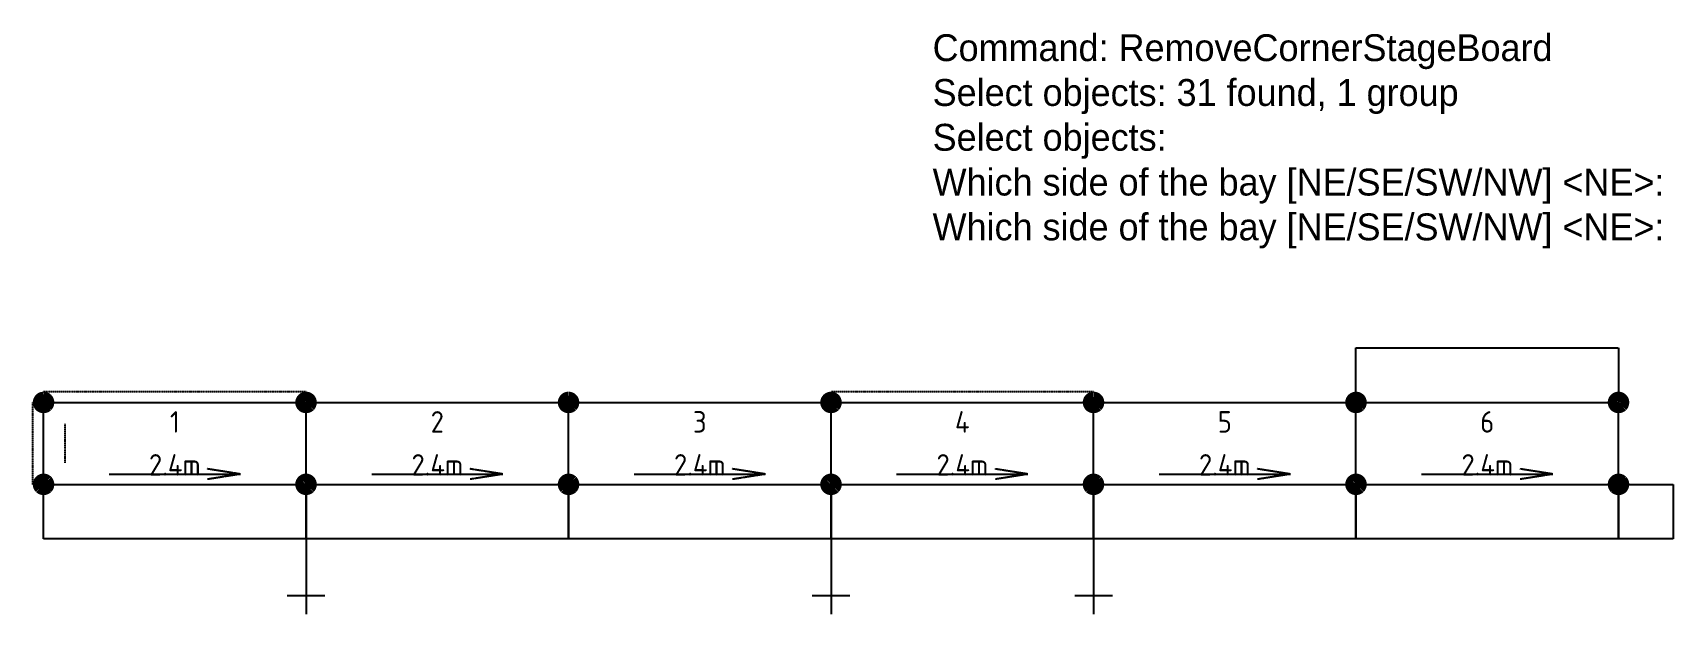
# Model space of a CAD drawing. Header units: millimetres. Extents: x 45763 to 61005, y 4102 to 9511.
import ezdxf
from ezdxf.enums import TextEntityAlignment as Align

# ---------------------------------------------------------------- set-up
doc = ezdxf.new("R2010")
doc.units = ezdxf.units.MM
doc.linetypes.add('KwikScaf_DASHED', pattern=[3.75, 2.5, -1.25])
doc.linetypes.add('KwikScaf_Line', pattern=[1, 1, 0])
doc.layers.get('0').update_dxf_attribs({"linetype": 'CONTINUOUS'})
doc.layers.add('KwikScaf Schematic', color=7, linetype='CONTINUOUS')
doc.styles.add('ARCH', font='archd.shx', dxfattribs={"height": 250})
doc.styles.add('KwikScaf ISO', font='isocp.shx')

msp = doc.modelspace()

# ---------------------------------------------------------------- linework, layer by layer
at = {"layer": 'KwikScaf Schematic', "color": 3, "linetype": 'KwikScaf_Line'}
for p, q in [((58058, 6072), (58058, 6580)), ((58058, 6580), (60497, 6580)), ((60497, 6580), (60497, 6072)), ((45863, 6072), (48302, 6072)), ((45863, 5310), (45863, 6072)), ((48302, 5310), (48302, 6072)), ((48302, 6072), (50741, 6072)), ((50741, 5310), (50741, 6072)), ((50741, 6072), (53180, 6072)), ((53180, 5310), (53180, 6072)), ((53180, 6072), (55619, 6072)), ((55619, 5310), (55619, 6072)), ((55619, 6072), (58058, 6072)), ((58058, 5310), (58058, 6072)), ((58058, 6072), (60497, 6072)), ((60497, 5310), (60497, 6072)), ((46473, 5405), (47693, 5405)), ((47693, 5405), (47388, 5453)), ((47693, 5405), (47388, 5357)), ((48912, 5405), (50132, 5405)), ((50132, 5405), (49827, 5453)), ((50132, 5405), (49827, 5357)), ((51351, 5405), (52571, 5405)), ((52571, 5405), (52266, 5453)), ((52571, 5405), (52266, 5357)), ((53790, 5405), (55010, 5405)), ((55010, 5405), (54705, 5453)), ((55010, 5405), (54705, 5357)), ((56229, 5405), (57449, 5405)), ((57449, 5405), (57144, 5453)), ((57449, 5405), (57144, 5357)), ((58668, 5405), (59888, 5405)), ((59888, 5405), (59583, 5453)), ((59888, 5405), (59583, 5357)), ((45863, 5310), (48302, 5310)), ((45863, 4802), (45863, 5310)), ((48302, 5310), (48302, 4802)), ((48302, 5310), (50741, 5310)), ((48302, 4802), (48302, 5310)), ((50741, 5310), (50741, 4802)), ((50741, 5310), (53180, 5310)), ((50741, 4802), (50741, 5310)), ((53180, 5310), (53180, 4802)), ((53180, 5310), (55619, 5310)), ((53180, 4802), (53180, 5310)), ((55619, 5310), (55619, 4802)), ((55619, 5310), (58058, 5310)), ((55619, 4802), (55619, 5310)), ((58058, 5310), (58058, 4802)), ((58058, 5310), (60497, 5310)), ((58058, 4802), (58058, 5310)), ((60497, 5310), (60497, 4802)), ((60497, 5310), (61005, 5310)), ((60497, 4802), (60497, 5310)), ((61005, 5310), (61005, 4802)), ((48302, 4802), (45863, 4802)), ((48302, 4802), (48302, 4102)), ((50741, 4802), (48302, 4802)), ((53180, 4802), (50741, 4802)), ((53180, 4802), (53180, 4102)), ((55619, 4802), (53180, 4802)), ((55619, 4802), (55619, 4102)), ((58058, 4802), (55619, 4802)), ((60497, 4802), (58058, 4802)), ((61005, 4802), (60497, 4802)), ((48127, 4277), (48477, 4277)), ((53005, 4277), (53355, 4277)), ((55444, 4277), (55794, 4277))]:
    msp.add_line(p, q, dxfattribs=at)
at = {"layer": 'KwikScaf Schematic', "color": 3, "linetype": 'KwikScaf_DASHED'}
for p, q in [((48302, 6172), (45863, 6172)), ((55619, 6172), (53180, 6172)), ((45763, 5310), (45763, 6072)), ((46063, 5510), (46063, 5872))]:
    msp.add_line(p, q, dxfattribs=at)
at = {"layer": 'KwikScaf Schematic', "color": 3, "linetype": 'KwikScaf_Line'}
for points in [[(45863, 6122, 100, 100, -0.198912), (45899, 6107, 100, 100, -0.198912), (45913, 6072, 100, 100, -0.198912), (45899, 6036, 100, 100, -0.198912), (45863, 6022, 100, 100, -0.198912), (45828, 6036, 100, 100, -0.198912), (45813, 6072, 100, 100, -0.198912), (45828, 6107, 100, 100, -0.198912)], [(48302, 6122, 100, 100, -0.198912), (48338, 6107, 100, 100, -0.198912), (48352, 6072, 100, 100, -0.198912), (48338, 6036, 100, 100, -0.198912), (48302, 6022, 100, 100, -0.198912), (48267, 6036, 100, 100, -0.198912), (48252, 6072, 100, 100, -0.198912), (48267, 6107, 100, 100, -0.198912)], [(48302, 6122, 100, 100, -0.198912), (48338, 6107, 100, 100, -0.198912), (48352, 6072, 100, 100, -0.198912), (48338, 6036, 100, 100, -0.198912), (48302, 6022, 100, 100, -0.198912), (48267, 6036, 100, 100, -0.198912), (48252, 6072, 100, 100, -0.198912), (48267, 6107, 100, 100, -0.198912)], [(50741, 6122, 100, 100, -0.198912), (50777, 6107, 100, 100, -0.198912), (50791, 6072, 100, 100, -0.198912), (50777, 6036, 100, 100, -0.198912), (50741, 6022, 100, 100, -0.198912), (50706, 6036, 100, 100, -0.198912), (50691, 6072, 100, 100, -0.198912), (50706, 6107, 100, 100, -0.198912)], [(50741, 6122, 100, 100, -0.198912), (50777, 6107, 100, 100, -0.198912), (50791, 6072, 100, 100, -0.198912), (50777, 6036, 100, 100, -0.198912), (50741, 6022, 100, 100, -0.198912), (50706, 6036, 100, 100, -0.198912), (50691, 6072, 100, 100, -0.198912), (50706, 6107, 100, 100, -0.198912)], [(53180, 6122, 100, 100, -0.198912), (53216, 6107, 100, 100, -0.198912), (53230, 6072, 100, 100, -0.198912), (53216, 6036, 100, 100, -0.198912), (53180, 6022, 100, 100, -0.198912), (53145, 6036, 100, 100, -0.198912), (53130, 6072, 100, 100, -0.198912), (53145, 6107, 100, 100, -0.198912)], [(53180, 6122, 100, 100, -0.198912), (53216, 6107, 100, 100, -0.198912), (53230, 6072, 100, 100, -0.198912), (53216, 6036, 100, 100, -0.198912), (53180, 6022, 100, 100, -0.198912), (53145, 6036, 100, 100, -0.198912), (53130, 6072, 100, 100, -0.198912), (53145, 6107, 100, 100, -0.198912)], [(55619, 6122, 100, 100, -0.198912), (55655, 6107, 100, 100, -0.198912), (55669, 6072, 100, 100, -0.198912), (55655, 6036, 100, 100, -0.198912), (55619, 6022, 100, 100, -0.198912), (55584, 6036, 100, 100, -0.198912), (55569, 6072, 100, 100, -0.198912), (55584, 6107, 100, 100, -0.198912)], [(55619, 6122, 100, 100, -0.198912), (55655, 6107, 100, 100, -0.198912), (55669, 6072, 100, 100, -0.198912), (55655, 6036, 100, 100, -0.198912), (55619, 6022, 100, 100, -0.198912), (55584, 6036, 100, 100, -0.198912), (55569, 6072, 100, 100, -0.198912), (55584, 6107, 100, 100, -0.198912)], [(58058, 6122, 100, 100, -0.198912), (58094, 6107, 100, 100, -0.198912), (58108, 6072, 100, 100, -0.198912), (58094, 6036, 100, 100, -0.198912), (58058, 6022, 100, 100, -0.198912), (58023, 6036, 100, 100, -0.198912), (58008, 6072, 100, 100, -0.198912), (58023, 6107, 100, 100, -0.198912)], [(58058, 6122, 100, 100, -0.198912), (58094, 6107, 100, 100, -0.198912), (58108, 6072, 100, 100, -0.198912), (58094, 6036, 100, 100, -0.198912), (58058, 6022, 100, 100, -0.198912), (58023, 6036, 100, 100, -0.198912), (58008, 6072, 100, 100, -0.198912), (58023, 6107, 100, 100, -0.198912)], [(60497, 6122, 100, 100, -0.198912), (60533, 6107, 100, 100, -0.198912), (60547, 6072, 100, 100, -0.198912), (60533, 6036, 100, 100, -0.198912), (60497, 6022, 100, 100, -0.198912), (60462, 6036, 100, 100, -0.198912), (60447, 6072, 100, 100, -0.198912), (60462, 6107, 100, 100, -0.198912)], [(48302, 5360, 100, 100, -0.198912), (48338, 5345, 100, 100, -0.198912), (48352, 5310, 100, 100, -0.198912), (48338, 5274, 100, 100, -0.198912), (48302, 5260, 100, 100, -0.198912), (48267, 5274, 100, 100, -0.198912), (48252, 5310, 100, 100, -0.198912), (48267, 5345, 100, 100, -0.198912)], [(50741, 5360, 100, 100, -0.198912), (50777, 5345, 100, 100, -0.198912), (50791, 5310, 100, 100, -0.198912), (50777, 5274, 100, 100, -0.198912), (50741, 5260, 100, 100, -0.198912), (50706, 5274, 100, 100, -0.198912), (50691, 5310, 100, 100, -0.198912), (50706, 5345, 100, 100, -0.198912)], [(53180, 5360, 100, 100, -0.198912), (53216, 5345, 100, 100, -0.198912), (53230, 5310, 100, 100, -0.198912), (53216, 5274, 100, 100, -0.198912), (53180, 5260, 100, 100, -0.198912), (53145, 5274, 100, 100, -0.198912), (53130, 5310, 100, 100, -0.198912), (53145, 5345, 100, 100, -0.198912)], [(55619, 5360, 100, 100, -0.198912), (55655, 5345, 100, 100, -0.198912), (55669, 5310, 100, 100, -0.198912), (55655, 5274, 100, 100, -0.198912), (55619, 5260, 100, 100, -0.198912), (55584, 5274, 100, 100, -0.198912), (55569, 5310, 100, 100, -0.198912), (55584, 5345, 100, 100, -0.198912)], [(58058, 5360, 100, 100, -0.198912), (58094, 5345, 100, 100, -0.198912), (58108, 5310, 100, 100, -0.198912), (58094, 5274, 100, 100, -0.198912), (58058, 5260, 100, 100, -0.198912), (58023, 5274, 100, 100, -0.198912), (58008, 5310, 100, 100, -0.198912), (58023, 5345, 100, 100, -0.198912)], [(60497, 5360, 100, 100, -0.198912), (60533, 5345, 100, 100, -0.198912), (60547, 5310, 100, 100, -0.198912), (60533, 5274, 100, 100, -0.198912), (60497, 5260, 100, 100, -0.198912), (60462, 5274, 100, 100, -0.198912), (60447, 5310, 100, 100, -0.198912), (60462, 5345, 100, 100, -0.198912)]]:
    msp.add_lwpolyline(points, format="xyseb", close=True, dxfattribs=at)
at = {"layer": 'KwikScaf Schematic', "color": 3, "linetype": 'KwikScaf_Line', "const_width": 100}
for points in [[(45863, 5360, -0.198912), (45899, 5345, -0.198912), (45913, 5310, -0.198912), (45899, 5274, -0.198912), (45863, 5260, -0.198912), (45828, 5274, -0.198912), (45813, 5310, -0.198912), (45828, 5345, -0.198912)], [(48302, 5360, -0.198912), (48338, 5345, -0.198912), (48352, 5310, -0.198912), (48338, 5274, -0.198912), (48302, 5260, -0.198912), (48267, 5274, -0.198912), (48252, 5310, -0.198912), (48267, 5345, -0.198912)], [(50741, 5360, -0.198912), (50777, 5345, -0.198912), (50791, 5310, -0.198912), (50777, 5274, -0.198912), (50741, 5260, -0.198912), (50706, 5274, -0.198912), (50691, 5310, -0.198912), (50706, 5345, -0.198912)], [(53180, 5360, -0.198912), (53216, 5345, -0.198912), (53230, 5310, -0.198912), (53216, 5274, -0.198912), (53180, 5260, -0.198912), (53145, 5274, -0.198912), (53130, 5310, -0.198912), (53145, 5345, -0.198912)], [(55619, 5360, -0.198912), (55655, 5345, -0.198912), (55669, 5310, -0.198912), (55655, 5274, -0.198912), (55619, 5260, -0.198912), (55584, 5274, -0.198912), (55569, 5310, -0.198912), (55584, 5345, -0.198912)], [(58058, 5360, -0.198912), (58094, 5345, -0.198912), (58108, 5310, -0.198912), (58094, 5274, -0.198912), (58058, 5260, -0.198912), (58023, 5274, -0.198912), (58008, 5310, -0.198912), (58023, 5345, -0.198912)]]:
    msp.add_lwpolyline(points, format="xyb", close=True, dxfattribs=at)

# ---------------------------------------------------------------- texts
at = {"insert": (54124, 9497), "char_height": 250, "width": 10350.27, "attachment_point": 1, "style": 'ARCH'}
msp.add_mtext('Command: RemoveCornerStageBoard\\PSelect objects: 31 found, 1 group\\PSelect objects:\\PWhich side of the bay [NE/SE/SW/NW] <NE>:\\PWhich side of the bay [NE/SE/SW/NW] <NE>:', dxfattribs=at)
at = {"layer": 'KwikScaf Schematic', "style": 'KwikScaf ISO'}
for s, p in [('1', (47083, 5891)), ('2', (49522, 5891)), ('3', (51961, 5891)), ('4', (54400, 5891)), ('5', (56839, 5891)), ('6', (59278, 5891)), ('2.4m', (47083, 5491)), ('2.4m', (49522, 5491)), ('2.4m', (51961, 5491)), ('2.4m', (54400, 5491)), ('2.4m', (56839, 5491)), ('2.4m', (59278, 5491))]:
    msp.add_text(s, height=200, dxfattribs=at).set_placement(p, align=Align.MIDDLE_CENTER)

doc.saveas('drawing.dxf')
